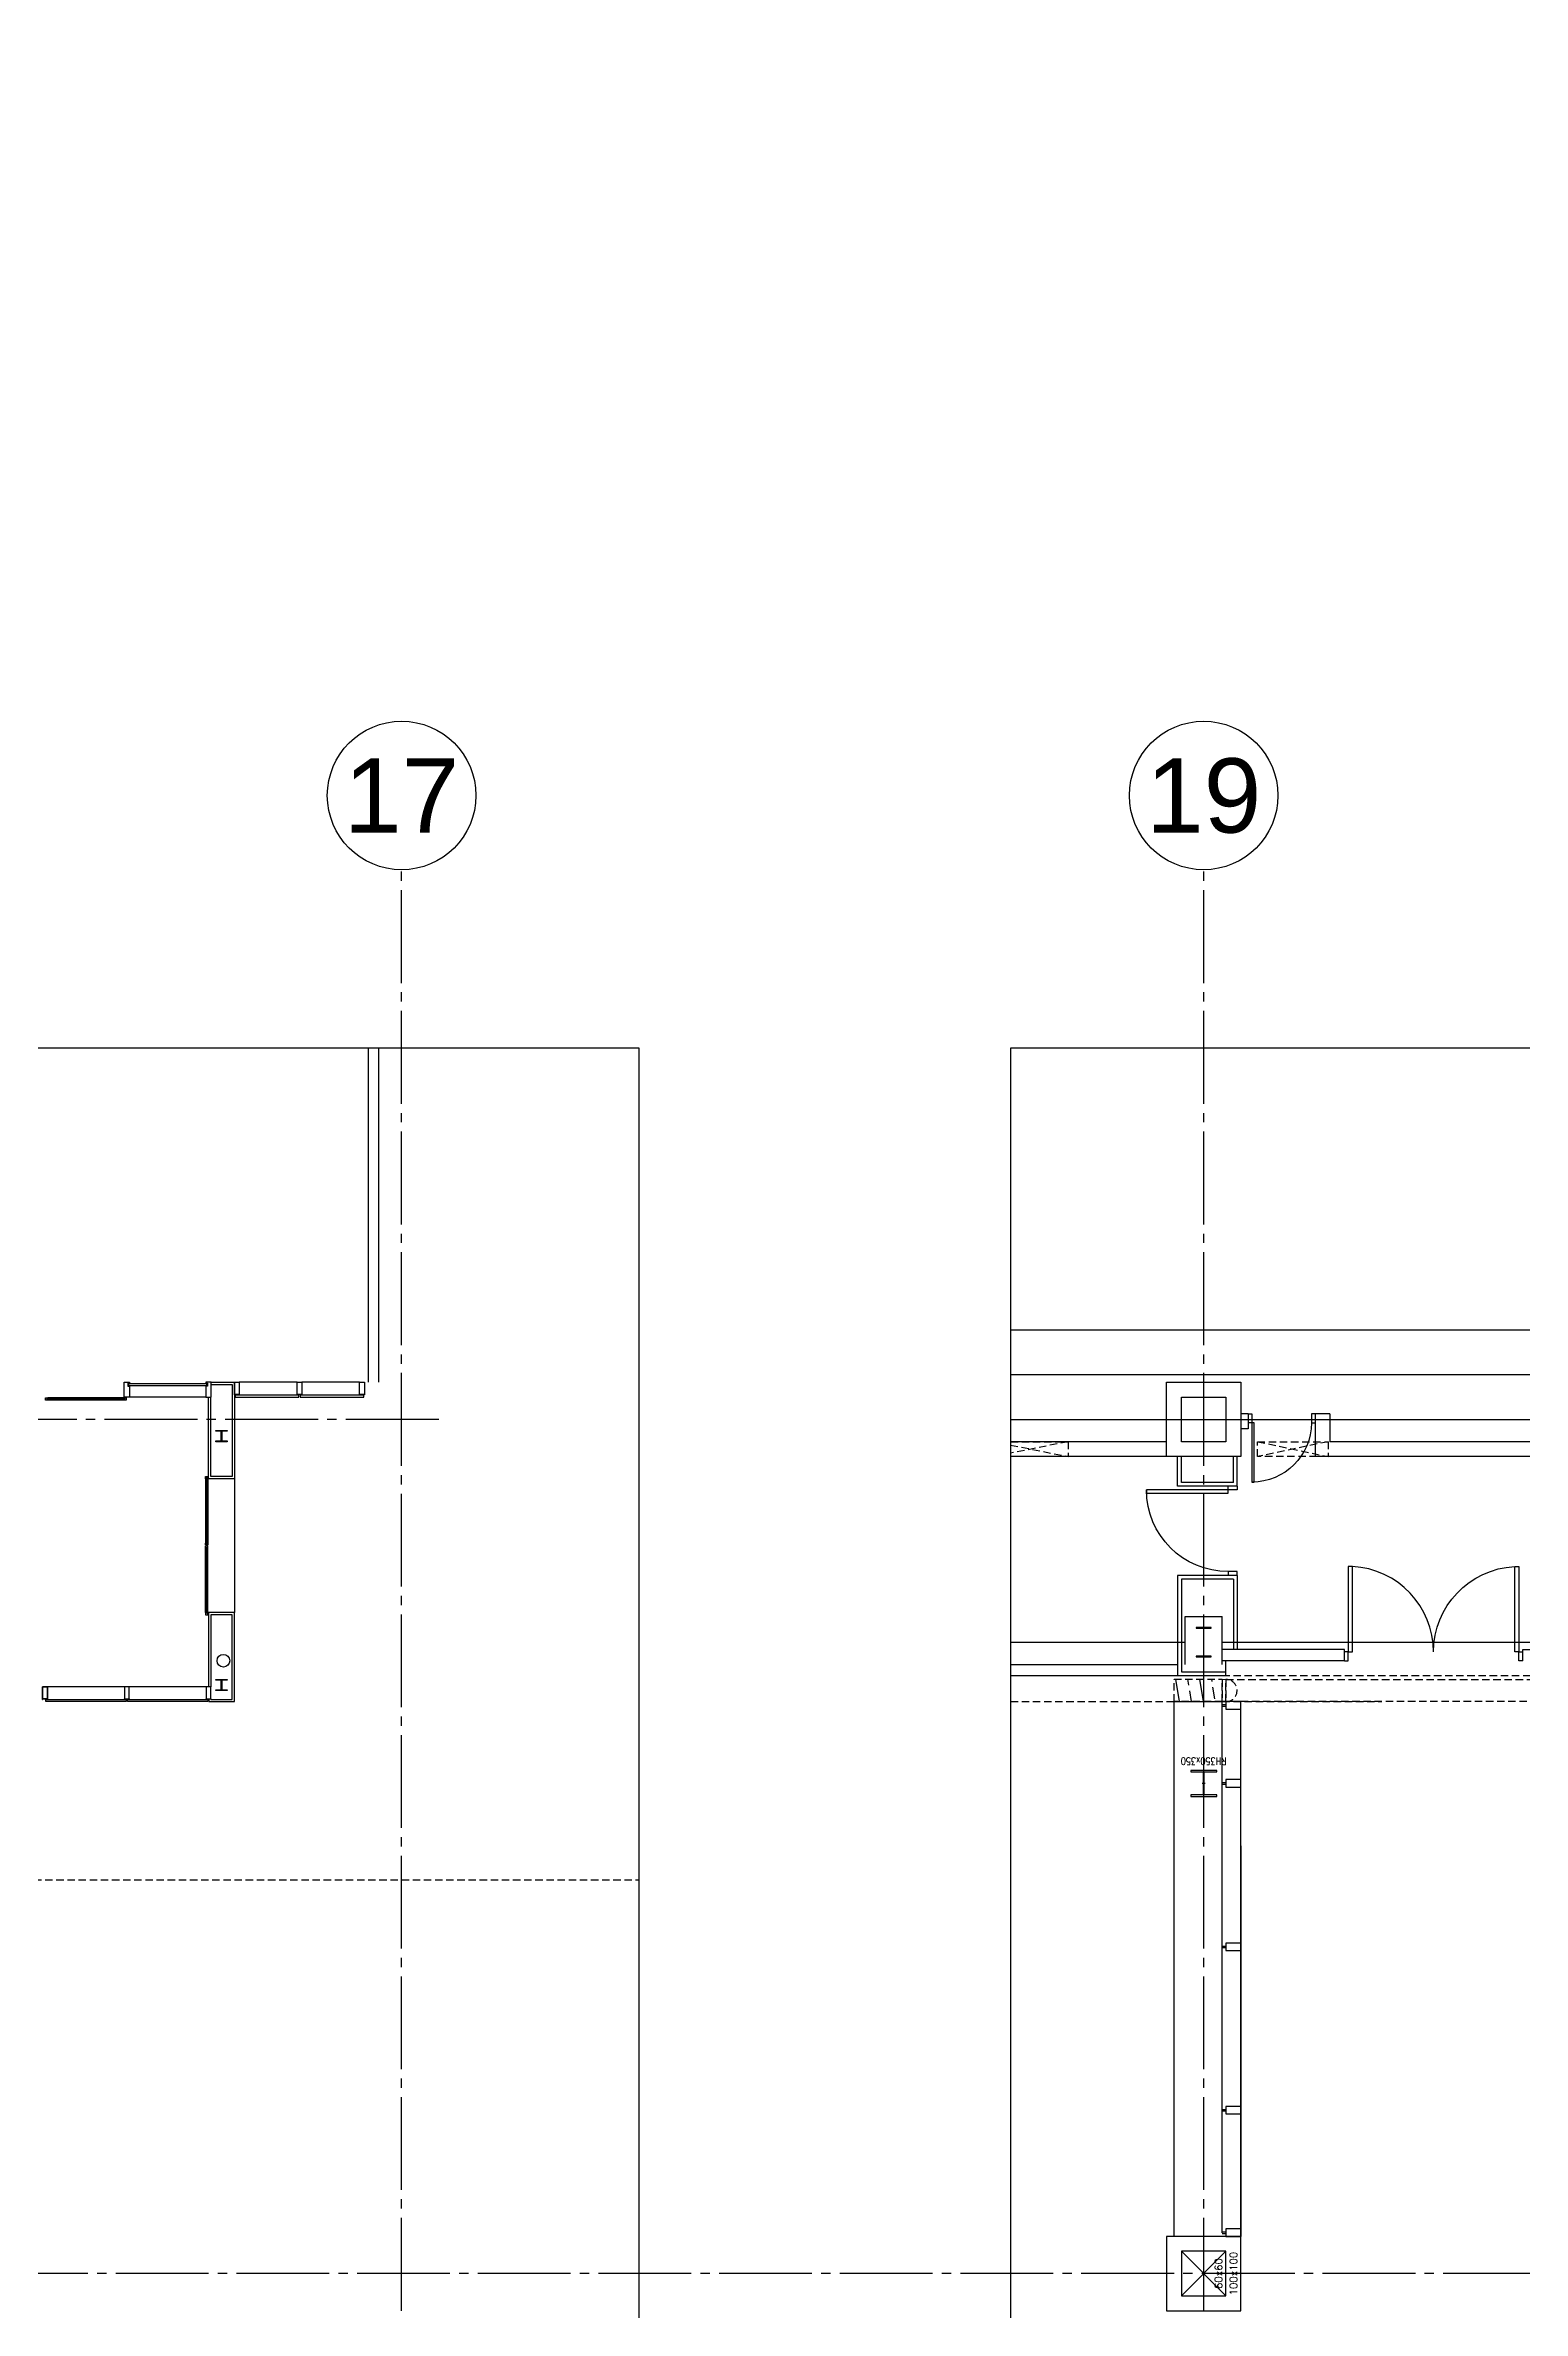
# Model space of a CAD drawing. Extents: x -8100 to 9725, y -5500 to 5149.
# Drawn here: x 5700 to 7690, y -1200 to 1850 of the extents above; entities that cross this region are included whole.
import ezdxf
from ezdxf.enums import TextEntityAlignment as Align
from ezdxf.xclip import XClip

# ---------------------------------------------------------------- set-up
doc = ezdxf.new("R2010")
doc.units = 0
doc.header["$LTSCALE"] = 50
doc.header["$XCLIPFRAME"] = 0
for name, pattern in [('COL-CEN-LIN', [3.25, 2.5, -0.25, 0.25, -0.25]), ('HIDDEN', [0.3, 0.2, -0.1]), ('XFa-20-FF1Stair$0$RDR1xFa-20$0$HIDDEN', [0.3, 0.2, -0.1]), ('XFa-20-FF1Stair$0$XFa-20$0$XFa-20$0$HIDDEN', [0.3, 0.2, -0.1])]:
    doc.linetypes.add(name, pattern=pattern)
for name, color, linetype in [('0-MC', 12, 'Continuous'), ('0-NC', 3, 'Continuous'), ('CCL', 15, 'COL-CEN-LIN'), ('XFa-10-FF1Stair$0$XFa-10$0$8', 8, 'Continuous'), ('XFa-10-FF1Stair$0$XFa-10$0$DOR', 4, 'Continuous'), ('XFa-10-FF1Stair$0$XFa-10$0$WIN-S', 4, 'Continuous'), ('XFa-10-FF1Stair$0$XFa-10$0$xFa-10$0$2', 2, 'Continuous'), ('XFa-10-FF1Stair$0$XFa-10$0$xFa-10$0$8', 8, 'Continuous'), ('XFa-10-FF1Stair$0$XFa-10$0$xFa-10$0$DOR', 4, 'Continuous'), ('XFa-10-FF1Stair$0$XFa-10$0$xFa-10$0$PEN6', 6, 'Continuous'), ('XFa-10-FF1Stair$0$XFa-10$0$xFa-10$0$WALL-V', 3, 'Continuous'), ('XFa-10-FF1Stair$0$XFa-10$0$xFa-10$0$WIN', 12, 'Continuous'), ('XFa-10-FF1Stair$0$XFa-10$0$xFa-10$0$WIN-S', 4, 'Continuous'), ('XFa-20-FF1Stair$0$BLOCK', 7, 'Continuous'), ('XFa-20-FF1Stair$0$DOR', 4, 'Continuous'), ('XFa-20-FF1Stair$0$RDR1xFa-20$0$4', 4, 'Continuous'), ('XFa-20-FF1Stair$0$RDR1xFa-20$0$8', 8, 'Continuous'), ('XFa-20-FF1Stair$0$RDR1xFa-20$0$COL', 1, 'Continuous'), ('XFa-20-FF1Stair$0$RDR1xFa-20$0$COL-S', 2, 'Continuous'), ('XFa-20-FF1Stair$0$RDR1xFa-20$0$EXPANSION', 6, 'XFa-20-FF1Stair$0$RDR1xFa-20$0$HIDDEN'), ('XFa-20-FF1Stair$0$RDR1xFa-20$0$WIN-S', 4, 'Continuous'), ('XFa-20-FF1Stair$0$WALL-C', 6, 'Continuous'), ('XFa-20-FF1Stair$0$WALL-V', 3, 'Continuous'), ('XFa-20-FF1Stair$0$XFa-20$0$XFa-20$0$4', 4, 'Continuous'), ('XFa-20-FF1Stair$0$XFa-20$0$XFa-20$0$8', 8, 'Continuous'), ('XFa-20-FF1Stair$0$XFa-20$0$XFa-20$0$COL-100x100', 1, 'Continuous'), ('XFa-20-FF1Stair$0$XFa-20$0$XFa-20$0$COL-H', 2, 'Continuous'), ('XFa-20-FF1Stair$0$XFa-20$0$XFa-20$0$COLS-60x60', 2, 'Continuous'), ('XFa-20-FF1Stair$0$XFa-20$0$XFa-20$0$DOR', 4, 'Continuous'), ('XFa-20-FF1Stair$0$XFa-20$0$XFa-20$0$HID', 5, 'XFa-20-FF1Stair$0$XFa-20$0$XFa-20$0$HIDDEN'), ('XFa-20-FF1Stair$0$XFa-20$0$XFa-20$0$RCW', 1, 'Continuous'), ('XFa-20-FF1Stair$0$XFa-20$0$XFa-20$0$TRENCH', 15, 'Continuous'), ('XFa-20-FF1Stair$0$XFa-20$0$XFa-20$0$UY-OPENING', 5, 'XFa-20-FF1Stair$0$XFa-20$0$XFa-20$0$HIDDEN'), ('XREF', 7, 'Continuous')]:
    doc.layers.add(name, color=color, linetype=linetype)
doc.layers.add('AREA', color=2, linetype='HIDDEN', plot=False)
doc.styles.add('COL-NUM', font='arial.ttf')
doc.styles.add('XFa-20-FF1Stair$0$RDR1xFa-20$0$CHINA', font='simplex.shx', dxfattribs={"width": 0.75, "bigfont": 'chineset.shx'})
doc.styles.add('XFa-20-FF1Stair$0$RDR1xFa-20$0$DIM', font='simplex.shx', dxfattribs={"width": 0.8, "bigfont": 'chineset.shx'})

# ---------------------------------------------------------------- blocks, each defined once
blk = doc.blocks.new('XFa-10-FF1Stair')
at = {"layer": 'XFa-10-FF1Stair$0$XFa-10$0$8'}
for p, q in [((6039.3, 50), (5961.5, 50)), ((6123.5, 50), (6045.8, 50))]:
    blk.add_line(p, q, dxfattribs=at)
at = {"layer": 'XFa-10-FF1Stair$0$XFa-10$0$DOR'}
for points in [[(6041.5, 30), (6041.5, 32.8), (5956, 32.8), (5956, 30)], [(6129, 30), (6129, 32.8), (6043.5, 32.8), (6043.5, 30)]]:
    blk.add_lwpolyline(points, close=True, dxfattribs=at)
at = {"layer": 'XFa-10-FF1Stair$0$XFa-10$0$WIN-S', "color": 3}
for points in [[(5955, 50), (5961.5, 50), (5961.5, 32.9), (5961.3, 32.9), (5961.3, 33.6), (5955.2, 33.6), (5955.2, 32.9), (5955, 32.9)], [(6039.3, 50), (6045.8, 50), (6045.8, 32.9), (6045.6, 32.9), (6045.6, 33.6), (6039.5, 33.6), (6039.5, 32.9), (6039.3, 32.9)], [(6123.5, 50), (6130, 50), (6130, 32.9), (6129.8, 32.9), (6129.8, 33.6), (6123.7, 33.6), (6123.7, 32.9), (6123.5, 32.9)]]:
    blk.add_lwpolyline(points, close=True, dxfattribs=at)
at = {"layer": 'XFa-10-FF1Stair$0$XFa-10$0$xFa-10$0$2'}
for points in [[(5945, -15), (5945, -16), (5938.5, -16, 0.414214), (5937.8, -16.7), (5937.8, -28.3, 0.414214), (5938.5, -29), (5945, -29), (5945, -30), (5930, -30), (5930, -29), (5936.4, -29, 0.414214), (5937.1, -28.3), (5937.1, -16.7, 0.414214), (5936.4, -16), (5930, -16), (5930, -15)], [(5945, -350), (5945, -351), (5938.5, -351, 0.414214), (5937.8, -351.7), (5937.8, -363.3, 0.414214), (5938.5, -364), (5945, -364), (5945, -365), (5930, -365), (5930, -364), (5936.4, -364, 0.414214), (5937.1, -363.3), (5937.1, -351.7, 0.414214), (5936.4, -351), (5930, -351), (5930, -350)]]:
    blk.add_lwpolyline(points, format="xyb", close=True, dxfattribs=at)
blk.add_circle((5940, -325), 8.5, dxfattribs=at)
at = {"layer": 'XFa-10-FF1Stair$0$XFa-10$0$xFa-10$0$8'}
for p, q in [((5923.8, 47), (5952, 47)), ((5952, 47), (5952, -77)), ((5916.3, 30), (5813.8, 30)), ((5923, -77), (5923, 30)), ((5952, -77), (5923, -77)), ((5952, -263), (5923, -263)), ((5923, -263), (5923, -360)), ((5952, -377), (5952, -263)), ((5806.7, -360), (5703.2, -360)), ((5916.7, -360), (5813.2, -360)), ((5923.2, -377), (5952, -377))]:
    blk.add_line(p, q, dxfattribs=at)
at = {"layer": 'XFa-10-FF1Stair$0$XFa-10$0$xFa-10$0$DOR'}
for points in [[(5703.5, 27), (5703.5, 26), (5700.5, 26), (5700.5, 29), (5703.5, 29), (5703.5, 28)], [(5806.3, 28), (5806.3, 29), (5809.3, 29), (5809.3, 26), (5806.3, 26), (5806.3, 27)], [(5917, -80), (5916, -80), (5916, -77), (5919, -77), (5919, -80), (5918, -80)], [(5918, -166.5), (5919, -166.5), (5919, -169.5), (5916, -169.5), (5916, -166.5), (5917, -166.5)], [(5918, -173.5), (5919, -173.5), (5919, -170.5), (5916, -170.5), (5916, -173.5), (5917, -173.5)], [(5917, -260), (5916, -260), (5916, -263), (5919, -263), (5919, -260), (5918, -260)]]:
    blk.add_lwpolyline(points, dxfattribs=at)
for points in [[(5701, -380), (5701, -377.2), (5809, -377.2), (5809, -380)], [(5811, -380), (5811, -377.2), (5919, -377.2), (5919, -380)]]:
    blk.add_lwpolyline(points, close=True, dxfattribs=at)
at = {"layer": 'XFa-10-FF1Stair$0$XFa-10$0$xFa-10$0$PEN6'}
for p, q in [((5923.8, 50), (5955, 50)), ((5955, 50), (5955, -80)), ((5920, -80), (5920, 30)), ((5955, -80), (5920, -80)), ((5955, -260), (5920, -260)), ((5920, -260), (5920, -360)), ((5955, -380), (5955, -260)), ((5920.5, -377.2), (5920.5, -380)), ((5920.5, -377.2), (5921.5, -377.2)), ((5920.5, -380), (5955, -380))]:
    blk.add_line(p, q, dxfattribs=at)
at = {"layer": 'XFa-10-FF1Stair$0$XFa-10$0$xFa-10$0$WALL-V'}
for p, q in [((6135, 642.5), (6135, 50)), ((6148.7, 618.1), (6148.7, 50))]:
    blk.add_line(p, q, dxfattribs=at)
at = {"layer": 'XFa-10-FF1Stair$0$XFa-10$0$xFa-10$0$WIN'}
for p, q in [((5806.3, 29), (5703.5, 29)), ((5806.3, 26), (5703.5, 26)), ((5916, -80), (5916, -169.5)), ((5919, -80), (5919, -169.5)), ((5955, -80), (5955, -260)), ((5916, -260), (5916, -170.5)), ((5919, -260), (5919, -170.5))]:
    blk.add_line(p, q, dxfattribs=at)
at = {"layer": 'XFa-10-FF1Stair$0$XFa-10$0$xFa-10$0$WIN-S', "color": 3}
for points in [[(5813.8, 30), (5806.3, 30), (5806.3, 45.6), (5806.3, 45.6), (5806.3, 48), (5806.3, 48), (5806.3, 50), (5813.8, 50), (5813.8, 48.7), (5811.6, 48.7), (5811.6, 44.9), (5813.8, 44.9)], [(5916.3, 30), (5923.8, 30), (5923.8, 45.6), (5923.8, 45.6), (5923.8, 48), (5923.8, 48), (5923.8, 50), (5916.3, 50), (5916.3, 48.7), (5918.5, 48.7), (5918.5, 44.9), (5916.3, 44.9)], [(5696.7, -360), (5703.2, -360), (5703.2, -377.1), (5703, -377.1), (5703, -376.4), (5696.9, -376.4), (5696.9, -377.1), (5696.7, -377.1)], [(5703.2, -360), (5696.7, -360), (5696.7, -377.1), (5696.9, -377.1), (5696.9, -376.4), (5703, -376.4), (5703, -377.1), (5703.2, -377.1)], [(5813.2, -360), (5806.7, -360), (5806.7, -377.1), (5806.9, -377.1), (5806.9, -376.4), (5813, -376.4), (5813, -377.1), (5813.2, -377.1)], [(5923.2, -360), (5916.7, -360), (5916.7, -377.1), (5916.9, -377.1), (5916.9, -376.4), (5923, -376.4), (5923, -377.1), (5923.2, -377.1)]]:
    blk.add_lwpolyline(points, close=True, dxfattribs=at)
at = {"layer": 'XFa-10-FF1Stair$0$XFa-10$0$xFa-10$0$WIN-S'}
blk.add_lwpolyline([(5917.5, 48.2), (5917.5, 45.4), (5812.6, 45.4), (5812.6, 48.2)], close=True, dxfattribs=at)
for points in [[(5702.5, 28), (5702.5, 27), (5807.2, 27), (5807.2, 28), (5702.5, 28)], [(5917, -167.5), (5918, -167.5), (5918, -79), (5917, -79), (5917, -167.5)], [(5917, -172.5), (5918, -172.5), (5918, -261), (5917, -261), (5917, -172.5)]]:
    blk.add_lwpolyline(points, dxfattribs=at)
blk = doc.blocks.new('cn-x')
at = {"layer": '0-MC'}
blk.add_circle((0, 50), 50, dxfattribs=at)
at = {"layer": '0-NC', "style": 'COL-NUM'}
blk.add_attdef('GRID-X', text='', height=50, dxfattribs=at).set_placement((0, 50), align=Align.MIDDLE_CENTER)
blk = doc.blocks.new('XFa-20-FF1Stair$0$XFa-20$0$XFa-20$0$COL-100x100')
at = {"layer": 'XFa-20-FF1Stair$0$XFa-20$0$XFa-20$0$COL-100x100'}
blk.add_lwpolyline([(-50, 50), (50, 50), (50, -50), (-50, -50)], close=True, dxfattribs=at)
blk = doc.blocks.new('XFa-20-FF1Stair$0$XFa-20$0$XFa-20$0$COLS-60x60')
at = {"layer": 'XFa-20-FF1Stair$0$XFa-20$0$XFa-20$0$COLS-60x60'}
blk.add_lwpolyline([(-30, 30), (30, 30), (30, -30), (-30, -30)], close=True, dxfattribs=at)
blk = doc.blocks.new('XFa-20-FF1Stair$0$XFa-20$0$XFa-20$0$COL-H')
at = {"layer": 'XFa-20-FF1Stair$0$XFa-20$0$XFa-20$0$COL-H'}
for p, q in [((9.95, 19.8), (-9.95, 19.8)), ((-9.95, 19.8), (-9.95, 18.7)), ((-9.95, 18.7), (-1.05, 18.7)), ((-0.35, 18), (-0.35, -18)), ((0.35, -18), (0.35, 18)), ((1.05, 18.7), (9.95, 18.7)), ((9.95, 18.7), (9.95, 19.8)), ((-1.05, -18.7), (-9.95, -18.7)), ((-9.95, -18.7), (-9.95, -19.8)), ((-9.95, -19.8), (9.95, -19.8)), ((9.95, -18.7), (1.05, -18.7)), ((9.95, -19.8), (9.95, -18.7))]:
    blk.add_line(p, q, dxfattribs=at)
for centre, start, end in [((-1.05, 18), 0, 90), ((1.05, 18), 90, 180), ((-1.05, -18), 270, 0), ((1.05, -18), 180, 270)]:
    blk.add_arc(centre, 0.7, start, end, dxfattribs=at)
blk = doc.blocks.new('XFa-20-FF1Stair$0$XFa-20$0$XFa-20$0$door')
blk.add_lwpolyline([(0, 1), (0.04, 1), (0.04, 0), (0, 0)], close=True)
blk.add_arc((0, 0), 1, 0, 90)
blk = doc.blocks.new('XFa-20-FF1Stair$0$DOORD1')
for p, q in [((0.05, 1), (0, 1)), ((0, 1), (0, 0)), ((0.05, 0), (0.05, 1)), ((0, 0), (0.05, 0))]:
    blk.add_line(p, q)
at = {"color": 0}
blk.add_arc((-0.002, -0.001), 1.002, 0.0519, 87.0105, dxfattribs=at)
blk = doc.blocks.new('XFa-20-FF1Stair$0$RDR1xFa-20$0$COL-1')
at = {"layer": 'Defpoints'}
for p, q in [((30, 30), (-30, -30)), ((-30, 30), (30, -30))]:
    blk.add_line(p, q, dxfattribs=at)
at = {"layer": 'XFa-20-FF1Stair$0$RDR1xFa-20$0$COL'}
blk.add_lwpolyline([(-50, -50), (50, -50), (50, 50), (-50, 50)], close=True, dxfattribs=at)
at = {"layer": 'XFa-20-FF1Stair$0$RDR1xFa-20$0$COL-S'}
blk.add_lwpolyline([(-30, -30), (30, -30), (30, 30), (-30, 30)], close=True, dxfattribs=at)
at = {"layer": 'Defpoints', "style": 'XFa-20-FF1Stair$0$RDR1xFa-20$0$CHINA'}
for s, p in [('60x60', (0, -20)), ('100x100', (0, -40))]:
    blk.add_text(s, height=10, dxfattribs=at).set_placement(p, align=Align.MIDDLE_CENTER)
blk = doc.blocks.new('XFa-20-FF1Stair$0$RDR1xFa-20$0$purlin')
at = {"layer": 'XFa-20-FF1Stair$0$RDR1xFa-20$0$WIN-S'}
for p, q in [((-1, 0), (-1, -5)), ((1, 0), (1, -5))]:
    blk.add_line(p, q, dxfattribs=at)
blk.add_lwpolyline([(-5, -25), (5, -25), (5, -5), (-5, -5)], close=True, dxfattribs=at)
blk = doc.blocks.new('XFa-20-FF1Stair$0$RDR1xFa-20$0$RH350x350')
at = {"layer": 'Defpoints'}
for p, q in [((-2, 0), (2, 0)), ((0, -2), (0, 2))]:
    blk.add_line(p, q, dxfattribs=at)
at = {"layer": 'XFa-20-FF1Stair$0$RDR1xFa-20$0$COL-S'}
blk.add_lwpolyline([(-17.5, -17.5), (17.5, -17.5), (17.5, -15.6), (1.8, -15.6, -0.414214), (0.6, -14.4), (0.6, 14.4, -0.414214), (1.8, 15.6), (17.5, 15.6), (17.5, 17.5), (-17.5, 17.5), (-17.5, 15.6), (-1.8, 15.6, -0.414214), (-0.6, 14.4), (-0.6, -14.4, -0.414214), (-1.8, -15.6), (-17.5, -15.6)], format="xyb", close=True, dxfattribs=at)
at = {"layer": 'Defpoints', "style": 'XFa-20-FF1Stair$0$RDR1xFa-20$0$DIM', "width": 0.8}
blk.add_text('RH350x350', height=10, dxfattribs=at).set_placement((0, -30), align=Align.MIDDLE_CENTER)
blk = doc.blocks.new('XFa-20-FF1Stair$0$RDR1xFa-20')
at = {"layer": 'XFa-20-FF1Stair$0$RDR1xFa-20$0$EXPANSION'}
h = blk.add_hatch(dxfattribs=at)
h.set_pattern_fill('ANSI33', color=256, scale=5)
h.set_pattern_definition([(45, (9303.474, 3068.05), (-22.45064, 22.45064), []), (45, (9325.925, 3068.05), (-22.45064, 22.45064), [15.875, -7.9375])])
h.paths.add_polyline_path([(28579.1, 21206.3), (28603.4, 21223.9), (28641.5, 21171.3), (28617.2, 21153.7)])
at = {"layer": 'Defpoints'}
blk.add_line((28582, 21850.4), (29402.8, 20716.2), dxfattribs=at)
at = {"layer": 'XFa-20-FF1Stair$0$RDR1xFa-20$0$4'}
blk.add_line((27995.8, 20784.2), (28579.1, 21206.3), dxfattribs=at)
at = {"layer": 'XFa-20-FF1Stair$0$RDR1xFa-20$0$8'}
for p, q in [((28048.5, 20711.3), (28631.8, 21133.4)), ((28474.7, 21019.7), (28048.5, 20711.3))]:
    blk.add_line(p, q, dxfattribs=at)
at = {"layer": 'XFa-20-FF1Stair$0$RDR1xFa-20$0$EXPANSION'}
for points in [[(28579.1, 21206.3), (28603.4, 21223.9), (28641.5, 21171.3), (28617.2, 21153.7)], [(28644.4, 21167.2), (28620.1, 21149.6), (28617.2, 21153.7), (28641.5, 21171.3)], [(28644.4, 21167.2), (28961, 20729.7), (28936.7, 20712.1), (28620.1, 21149.6)]]:
    blk.add_lwpolyline(points, close=True, dxfattribs=at)
blk.add_arc((28632.2, 21158.4), 15, 215.8919, 35.8919, dxfattribs=at)
at = {"layer": 'XFa-20-FF1Stair$0$RDR1xFa-20$0$WIN-S'}
for p in [(28579.1, 21206.3), (28037.9, 20734.5)]:
    blk.add_line(p, (28617.2, 21153.7), dxfattribs=at)
at = {"layer": 'XFa-20-FF1Stair$0$RDR1xFa-20$0$COL', "rotation": 35.89191539938172}
blk.add_blockref('XFa-20-FF1Stair$0$RDR1xFa-20$0$COL-1', (27978.7, 20722.5), dxfattribs=at)
at = {"layer": 'XFa-20-FF1Stair$0$RDR1xFa-20$0$COL-S', "rotation": 125.8919153993988}
blk.add_blockref('XFa-20-FF1Stair$0$RDR1xFa-20$0$RH350x350', (28513.4, 21109.4), dxfattribs=at)
at = {"layer": 'XFa-20-FF1Stair$0$RDR1xFa-20$0$WIN-S', "rotation": 35.89191539937947}
for p in [(28613.1, 21150.7), (28528, 21089.2), (28349.8, 20960.2), (28171.6, 20831.2), (28037.9, 20734.5)]:
    blk.add_blockref('XFa-20-FF1Stair$0$RDR1xFa-20$0$purlin', p, dxfattribs=at)
blk = doc.blocks.new('XFa-20-FF1Stair')
at = {"color": 4}
for points in [[(4449.55, -325), (4454.55, -325), (4454.55, -313), (4449.55, -313)], [(4689.55, -325), (4684.55, -325), (4684.55, -313), (4689.55, -313)]]:
    blk.add_lwpolyline(points, dxfattribs=at)
at = {"layer": 'Defpoints'}
blk.add_lwpolyline([(4230, -1180), (4290, -1180), (4290, -1120), (4230, -1120)], close=True, dxfattribs=at)
at = {"layer": 'XFa-20-FF1Stair$0$DOR'}
for points in [[(4304.959, -90), (4304.959, -95), (4292.959, -95), (4292.959, -90)], [(4304.959, -210), (4304.959, -205), (4292.959, -205), (4292.959, -210)]]:
    blk.add_lwpolyline(points, dxfattribs=at)
at = {"layer": 'XFa-20-FF1Stair$0$WALL-C'}
for p, q in [((4224.959, -90), (4224.959, -50)), ((4229.959, -85), (4229.959, -50)), ((4299.959, -85), (4299.959, -50)), ((4304.959, -90), (4304.959, -50)), ((4304.959, -90), (4224.959, -90)), ((4299.959, -85), (4229.959, -85)), ((4304.959, -210), (4224.959, -210)), ((4224.959, -210), (4224.959, -345)), ((4304.959, -210), (4304.959, -310)), ((4299.959, -215), (4229.959, -215)), ((4229.959, -215), (4229.959, -340)), ((4299.959, -215), (4299.959, -310)), ((4290, -345), (4290, -325)), ((4224.959, -345), (4290, -345)), ((4229.959, -340), (4290, -340))]:
    blk.add_line(p, q, dxfattribs=at)
at = {"layer": 'XFa-20-FF1Stair$0$WALL-V'}
for p, q in [((4449.55, -310), (4284.991, -310)), ((4284.991, -325), (4284.991, -310)), ((4449.55, -325), (4284.991, -325)), ((4449.55, -325), (4449.55, -310)), ((4689.55, -310), (5100, -310)), ((4689.55, -325), (4689.55, -310))]:
    blk.add_line(p, q, dxfattribs=at)
at = {"layer": 'XFa-20-FF1Stair$0$XFa-20$0$XFa-20$0$4'}
for p, q in [((470, -330), (4224.959, -330)), ((455, -345), (4224.959, -345))]:
    blk.add_line(p, q, dxfattribs=at)
at = {"layer": 'XFa-20-FF1Stair$0$XFa-20$0$XFa-20$0$8'}
for p, q in [((4235.05, -265.2), (4284.95, -265.2)), ((4235.05, -330), (4235.05, -265.2)), ((4284.95, -330), (4284.95, -265.2)), ((3324.95, -300), (4235.05, -300)), ((4284.95, -300), (5195.05, -300))]:
    blk.add_line(p, q, dxfattribs=at)
at = {"layer": 'XFa-20-FF1Stair$0$XFa-20$0$XFa-20$0$DOR'}
for points in [[(4320, 7.5), (4325, 7.5), (4325, -4.5), (4320, -4.5)], [(4410, 7.5), (4405, 7.5), (4405, -4.5), (4410, -4.5)]]:
    blk.add_lwpolyline(points, dxfattribs=at)
at = {"layer": 'XFa-20-FF1Stair$0$XFa-20$0$XFa-20$0$HID'}
blk.add_line((2100, -380), (4500, -380), dxfattribs=at)
at = {"layer": 'XFa-20-FF1Stair$0$XFa-20$0$XFa-20$0$RCW'}
for p, q in [((4320, 7.5), (4310, 7.5)), ((4320, 7.5), (4320, -12.5)), ((4430, 7.5), (4410, 7.5)), ((4410, 7.5), (4410, -50)), ((4430, 7.5), (4430, -30)), ((4210, -30), (3470, -30)), ((4320, -12.5), (4310, -12.5)), ((5170, -30), (4430, -30)), ((4210, -50), (3450, -50)), ((5170, -50), (4410, -50))]:
    blk.add_line(p, q, dxfattribs=at)
at = {"layer": 'XFa-20-FF1Stair$0$XFa-20$0$XFa-20$0$TRENCH'}
for points in [[(3575, 1850), (5160, 1850), (5160, 60), (3845, 60), (3845, 220), (3575, 220)], [(3635, 1790), (5100, 1790), (5100, 120), (3905, 120), (3905, 280), (3635, 280)]]:
    blk.add_lwpolyline(points, close=True, dxfattribs=at)
at = {"layer": 'XFa-20-FF1Stair$0$XFa-20$0$XFa-20$0$UY-OPENING'}
for p, q in [((4077.5, -30), (3977.5, -50)), ((3977.5, -30), (4077.5, -50)), ((4427.5, -30), (4332.5, -50)), ((4332.5, -30), (4427.5, -50))]:
    blk.add_line(p, q, dxfattribs=at)
for points in [[(3977.5, -30), (4077.5, -30), (4077.5, -50), (3977.5, -50)], [(3977.5, -30), (4077.5, -30), (4077.5, -50), (3977.5, -50)], [(4332.5, -30), (4427.5, -30), (4427.5, -50), (4332.5, -50)]]:
    blk.add_lwpolyline(points, close=True, dxfattribs=at)
at = {"layer": 'XFa-20-FF1Stair$0$BLOCK', "rotation": 54.10808460062053}
blk.add_blockref('XFa-20-FF1Stair$0$RDR1xFa-20', (4645.058, -35964.963), dxfattribs=at)
at = {"layer": 'XFa-20-FF1Stair$0$DOR'}
for name, p, xscale, yscale, zscale, rotation in [('XFa-20-FF1Stair$0$XFa-20$0$XFa-20$0$door', (4292.959, -95), 110, -110, 110, 269.9999999999813), ('XFa-20-FF1Stair$0$DOORD1', (4684.55, -313), -115, 115, 115, 1.199040866595169e-12)]:
    blk.add_blockref(name, p, dxfattribs=dict(at, xscale=xscale, yscale=yscale, zscale=zscale, rotation=rotation))
at = {"layer": 'XFa-20-FF1Stair$0$DOR', "xscale": 115, "yscale": 115, "zscale": 115}
blk.add_blockref('XFa-20-FF1Stair$0$DOORD1', (4454.55, -313), dxfattribs=at)
at = {"layer": 'XFa-20-FF1Stair$0$XFa-20$0$XFa-20$0$COL-100x100'}
blk.add_blockref('XFa-20-FF1Stair$0$XFa-20$0$XFa-20$0$COL-100x100', (4260, 0), dxfattribs=at)
at = {"layer": 'XFa-20-FF1Stair$0$XFa-20$0$XFa-20$0$COL-H'}
blk.add_blockref('XFa-20-FF1Stair$0$XFa-20$0$XFa-20$0$COL-H', (4260, -300), dxfattribs=at)
at = {"layer": 'XFa-20-FF1Stair$0$XFa-20$0$XFa-20$0$COLS-60x60'}
blk.add_blockref('XFa-20-FF1Stair$0$XFa-20$0$XFa-20$0$COLS-60x60', (4260, 0), dxfattribs=at)
at = {"layer": 'XFa-20-FF1Stair$0$XFa-20$0$XFa-20$0$DOR', "xscale": -80, "yscale": 80, "zscale": 80, "rotation": 180}
blk.add_blockref('XFa-20-FF1Stair$0$XFa-20$0$XFa-20$0$door', (4325, -4.5), dxfattribs=at)

msp = doc.modelspace()

# ---------------------------------------------------------------- linework, layer by layer
at = {"layer": 'AREA'}
for points in [[(4000, -345), (5100, -345), (5100, -620), (6500, -620)], [(7000, -345), (8100, -345), (8100, -620), (9500, -620)]]:
    msp.add_lwpolyline(points, dxfattribs=at)
at = {"layer": 'CCL'}
for p, q in [((6180, -2500), (6180, 740)), ((7260, -2500), (7260, 740)), ((6230, 0), (3860, 0)), ((9657.546, -1150), (3860, -1150))]:
    msp.add_line(p, q, dxfattribs=at)
at = {"layer": 'Defpoints'}
for points in [[(4000, -2500), (6500, -2500), (6500, 500), (4000, 500)], [(7000, -5500), (9500, -5500), (9500, 500), (7000, 500)]]:
    msp.add_lwpolyline(points, close=True, dxfattribs=at)

# ---------------------------------------------------------------- block references
at = {"layer": '0-MC', "xscale": 2, "yscale": 2, "zscale": 2}
for p, values in [((6180, 740), {'GRID-X': '17'}), ((7260, 740), {'GRID-X': '19'})]:
    msp.add_blockref('cn-x', p, dxfattribs=at).add_auto_attribs(values)
at = {"layer": 'XREF'}
ref = msp.add_blockref('XFa-10-FF1Stair', (0, 0), dxfattribs=at)
XClip(ref).set_block_clipping_path([(4000, -2500), (6500, 500)])
ref = msp.add_blockref('XFa-20-FF1Stair', (3000, 0), dxfattribs=at)
XClip(ref).set_block_clipping_path([(4000, -5500), (6500, 500)])

doc.saveas('drawing.dxf')
